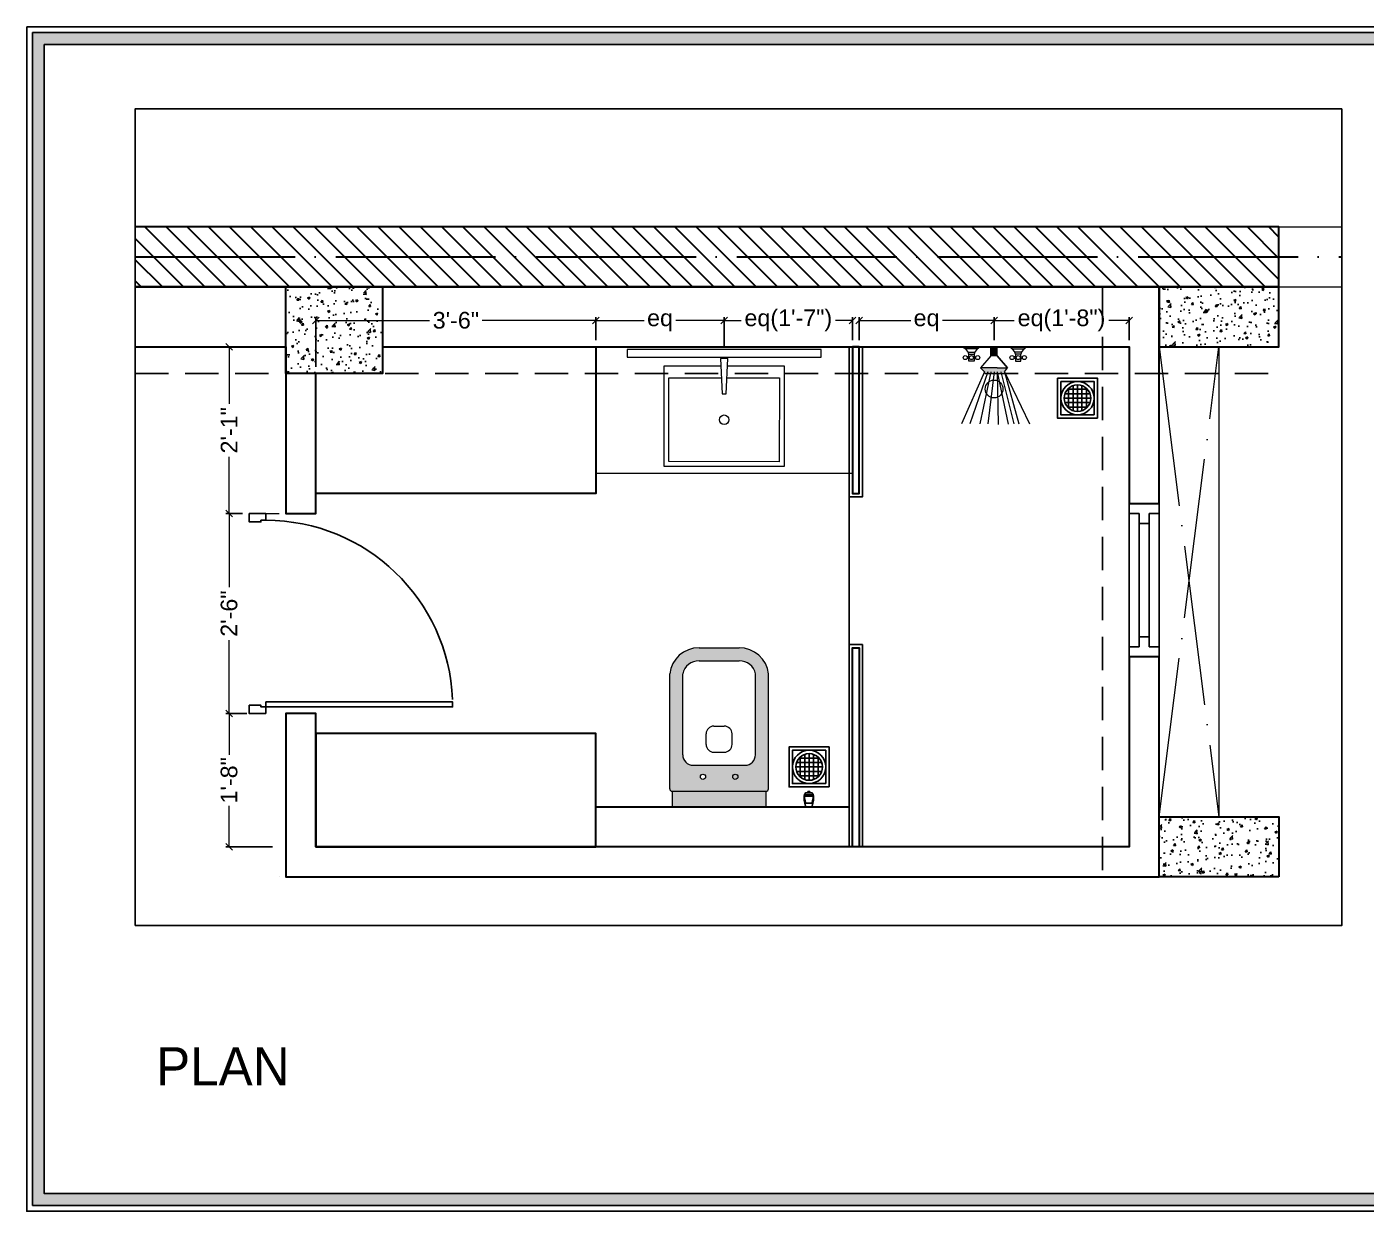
# Model space of a CAD drawing. Header units: millimetres. Extents: x 56222 to 3066687, y -650199 to -121287.
# Drawn here: x 148732 to 148933, y -185259.3 to -185081.6 of the extents above; entities that cross this region are included whole.
import ezdxf

# ---------------------------------------------------------------- set-up
doc = ezdxf.new("R2010")
doc.units = ezdxf.units.MM
doc.header["$MEASUREMENT"] = 0
doc.header["$PDMODE"] = 35
doc.linetypes.add('ACAD_ISO04W100', pattern=[30, 24, -3, 0, -3])
doc.linetypes.add('HIDDEN', pattern=[0.375, 0.25, -0.125])
doc.layers.get('Defpoints').update_dxf_attribs({"color": 220})
for name, color, linetype in [('AR DOOR', 40, 'Continuous'), ('AR ELE-5', 134, 'Continuous'), ('SANIT', 232, 'Continuous'), ('WC-DET', 8, 'Continuous')]:
    doc.layers.add(name, color=color, linetype=linetype)
for name, color, linetype, lineweight in [('BEAM', 160, 'HIDDEN', 25), ('COLUMN', 1, 'Continuous', 30), ('dim05', 1, 'Continuous', 13), ('ELEVATION', 250, 'Continuous', 9), ('ELEVATION ( SPIRAL STAIR )', 250, 'Continuous', 9), ('FURNITURE', 32, 'Continuous', 9), ('GROUND FLOOR', 7, 'Continuous', 9), ('GROUND FLOOR  ( HATCH )', 251, 'Continuous', 9), ('GROUND FLOOR  ( PLINE )', 251, 'Continuous', 30), ('NAME PLATE', 7, 'Continuous', 25), ('sec. mark', 5, 'Continuous', 25), ('SECOND FLOOR', 7, 'Continuous', 9), ('SECOND FLOOR  ( PLINE )', 251, 'Continuous', 30), ('SECOND FLOOR ( PLine )', 7, 'Continuous', 30), ('UTILITY', 48, 'Continuous', 9), ('wall', 7, 'Continuous', 30), ('X_PLOT', 1, 'Continuous', 9), ('XX~SLAB ( BEAM )~ ( DIM )', 7, 'Continuous', 9)]:
    doc.layers.add(name, color=color, linetype=linetype, lineweight=lineweight)
doc.layers.add('hatch', color=253, linetype='Continuous', lineweight=0, transparency=0.4)
doc.layers.add('XX~SLAB ( PLINE )', color=251, linetype='Continuous', plot=False)
doc.styles.add('Arial', font='arial.ttf')
doc.styles.add('DATE', font='swissc.ttf', dxfattribs={"height": 6.75})
doc.styles.get("Standard").update_dxf_attribs({"font": 'arial.ttf', "height": 6})
doc.dimstyles.new('ISO-25', dxfattribs={"dimtxt": 2.5, "dimasz": 1, "dimexe": 0.5, "dimexo": 1, "dimtad": 0, "dimdec": 1, "dimlunit": 4, "dimtxsty": 'Standard', "dimblk": 'OBLIQUE', "dimcen": 2.5, "dimclrd": 1, "dimclre": 1, "dimclrt": 5, "dimadec": 0, "dimazin": 0, "dimtfac": 1, "dimtdec": 1, "dimtmove": 0, "dimatfit": 3, "dimfxl": 1, "dimlwd": -1, "dimarcsym": 0})
pattern_1 = [(50, (0, 0), (3.586300913, -0.313760675), [0.375, -4.125]), (355, (0, 0), (-0.69375667, 3.76096067), [0.3, -3.3]), (100.4514445, (0.299, -0.026), (2.892544234, 3.447199955), [0.31870096, -3.50571056]), (46.1842, (0, 1), (5.33620665, -0.8275964), [0.5625, -6.1875]), (96.6356355, (0.4447, 0.931), (4.67330973, 4.870593), [0.47805171, -5.2585688]), (351.184164, (0, 1), (4.67330973, 4.870593), [0.45, -4.95]), (21, (0.5, 0.75), (2.98453526, -2.013094453), [0.375, -4.125]), (326, (0.5, 0.75), (1.21657666, 3.625750225), [0.3, -3.3]), (71.4514447, (0.7487, 0.5822), (4.201111884, 1.612655764), [0.31870095, -3.50571056]), (37.5, (0, 0), (0.0607992766, 1.664469269), [0, -3.26, 0, -3.35, 0, -3.3125]), (7.5, (0, 0), (1.315347687, 1.97205856), [0, -1.91, 0, -3.185, 0, -1.2625]), (327.5, (-1.115, 0), (2.669112181, -0.112774359), [0, -1.25, 0, -3.9, 0, -5.175]), (317.5, (-1.615, 0), (2.915930847, 0.500524912), [0, -1.625, 0, -2.59, 0, -3.675])]

# ---------------------------------------------------------------- blocks, each defined once
blk = doc.blocks.new('*U117')
for points in [[(-1160, 0), (-1120, 0), (-1120, 30), (-1110, 30), (-1110, 100), (-1160, 100)], [(40, 0), (0, 0), (0, 30), (-10, 30), (-10, 100), (40, 100)], [(0, 0), (0, -1120), (-30, -1120), (-30, 0)]]:
    blk.add_lwpolyline(points, close=True)
at = {"layer": 'AR ELE-5', "linetype": 'ByBlock', "ltscale": 15}
blk.add_arc((1.6, 0.7), 1121.6, 180.03474, 267.62699, dxfattribs=at)
blk = doc.blocks.new('A$C3EC62B37')
at = {"layer": 'FURNITURE', "lineweight": 30, "ltscale": 0.25, "true_color": 0xffffff}
h = blk.add_hatch(color=7, dxfattribs=at)
h.dxf.hatch_style = 1
h.paths.add_polyline_path([(-12.22, 0), (-12.22, 2.35), (-26.26, 2.35), (-26.26, 0)])
h.paths.add_polyline_path([(-26.26, 2.35), (-12.22, 2.35, 0.414214), (-11.83, 2.74), (-11.83, 19.96, 0.388639), (-16.24, 23.87), (-22.38, 23.87, 0.379499), (-26.65, 19.96), (-26.65, 2.74, 0.414214)])
h.paths.add_polyline_path([(-15.35, 6.26), (-23.13, 6.26, -0.414214), (-24.7, 7.83), (-24.7, 19.96, -0.349567), (-22.37, 21.91), (-16.24, 21.91, -0.364948), (-13.78, 19.96), (-13.78, 7.83, -0.414214)], flags=16)
h.paths.add_polyline_path([(-18.46, 8.22), (-20.02, 8.22, -0.414214), (-21.2, 9.39), (-21.2, 10.96, -0.414214), (-20.02, 12.13), (-18.46, 12.13, -0.414214), (-17.28, 10.96), (-17.28, 9.39, -0.414214)], flags=0)
h.paths.add_polyline_path([(-22.06, 4.53, -1), (-21.27, 4.53, -1)], flags=16)
at = {"layer": 'FURNITURE', "color": 0, "linetype": 'ByBlock', "lineweight": -2}
for p, q in [((-22.24, 23.87), (-16.24, 23.87)), ((-22.24, 21.91), (-16.24, 21.91)), ((-26.65, 2.74), (-26.65, 19.96)), ((-24.7, 7.83), (-24.7, 19.96)), ((-13.78, 7.83), (-13.78, 19.96)), ((-11.83, 2.74), (-11.83, 19.96)), ((-20.02, 12.13), (-18.46, 12.13)), ((-21.2, 9.39), (-21.2, 10.96)), ((-17.28, 9.39), (-17.28, 10.96)), ((-20.02, 8.22), (-18.46, 8.22)), ((-23.13, 6.26), (-15.35, 6.26)), ((-26.26, 2.35), (-12.22, 2.35)), ((-26.26, 2.35), (-26.26, 0)), ((-12.22, 2.35), (-12.22, 0)), ((-26.26, 0), (-12.22, 0)), ((-26.26, 0), (-12.22, 0))]:
    blk.add_line(p, q, dxfattribs=at)
for centre in [(-21.66, 4.53), (-16.81, 4.53)]:
    blk.add_circle(centre, 0.391, dxfattribs=at)
for centre, radius, start, end in [((-22.31, 19.5), 4.37, 89.0873, 174.0395), ((-16.17, 19.5), 4.37, 5.9605, 90.9127), ((-22.31, 19.48), 2.44, 88.437, 168.6348), ((-16.17, 19.48), 2.44, 11.3652, 91.563), ((-20.02, 10.96), 1.17, 90, 180), ((-18.46, 10.96), 1.17, 0, 90), ((-20.02, 9.39), 1.17, 180, 270), ((-18.46, 9.39), 1.17, 270, 0), ((-23.13, 7.83), 1.57, 180, 270), ((-15.35, 7.83), 1.57, 270, 0), ((-26.26, 2.74), 0.391, 180, 270), ((-12.22, 2.74), 0.391, 270, 0)]:
    blk.add_arc(centre, radius, start, end, dxfattribs=at)
blk = doc.blocks.new('A$C07311617')
at = {"layer": 'UTILITY'}
h = blk.add_hatch(color=7, dxfattribs=at)
h.paths.add_polyline_path([(-3.13, 2.02), (-3.13, 0), (-3.74, 0), (-3.74, 0.46), (-3.74, 1.42)])
h.paths.add_polyline_path([(-3.13, 0), (-3.13, -0.46), (-3.13, -2.02), (-3.74, -1.59), (-3.74, -0.46), (-3.74, 0)])
h = blk.add_hatch(color=7, dxfattribs=at)
h.paths.add_polyline_path([(0, 0.46), (0, 0), (-1.35, 0), (-1.35, 0.46)])
h.paths.add_polyline_path([(0, 0), (0, -0.46), (-1.35, -0.46), (-1.35, 0)])
at = {"layer": 'UTILITY', "color": 7}
for p, q in [((-3.74, 1.42), (-11.52, 4.9)), ((-1.74, 3.79), (-1.74, 4.05)), ((-1.47, 3.79), (-1.47, 4.05)), ((-0.27, 2.44), (-0.27, 4.33)), ((-3.74, 0.94), (-11.52, 3.66)), ((-3.74, 0.46), (-11.52, 2.15)), ((-3.13, 2.02), (-3.74, 1.42)), ((-3.13, -0.46), (-3.13, 2.02)), ((-1.35, 0.46), (-3.13, 2.02)), ((-1.74, 2.99), (-1.74, 2.72)), ((-1.47, 2.99), (-1.47, 2.72)), ((-0.8, 3.9), (-0.8, 2.88)), ((-3.74, 0), (-11.52, 0.93)), ((-3.13, 0.46), (-3.13, 1.42)), ((-1.35, -0.46), (-1.35, 0.46)), ((-1.35, 0.46), (0, 0.46)), ((0, -0.46), (0, 0.46)), ((-3.74, -0.46), (-11.62, -0.61)), ((-3.74, -0.46), (-11.57, -2.09)), ((-3.74, -1.03), (-11.52, -2.96)), ((-3.74, -1.59), (-11.52, -5.3)), ((-3.74, -1.59), (-11.52, -3.73)), ((-3.74, -1.59), (-3.13, -2.02)), ((-3.13, -0.46), (-3.13, -2.02)), ((-1.35, -0.46), (-3.13, -2.02)), ((-1.35, -0.46), (0, -0.46)), ((-1.74, -3.22), (-1.74, -2.95)), ((-1.47, -3.22), (-1.47, -2.95)), ((-0.8, -4.13), (-0.8, -3.11)), ((-0.27, -2.68), (-0.27, -4.56)), ((-1.74, -4.02), (-1.74, -4.29)), ((-1.47, -4.02), (-1.47, -4.29))]:
    blk.add_line(p, q, dxfattribs=at)
for points in [[(-1.35, 0.46), (-3.13, 2.02)], [(-3.13, -2.02), (-1.35, -0.46)]]:
    blk.add_lwpolyline(points, dxfattribs=at)
for points in [[(-1.07, 2.99), (-2.14, 2.99), (-2.14, 3.79), (-1.07, 3.79)], [(-1.07, -3.22), (-2.14, -3.22), (-2.14, -4.02), (-1.07, -4.02)]]:
    blk.add_lwpolyline(points, close=True, dxfattribs=at)
for centre, radius in [((-1.6, 4.32), 0.298), ((-1.6, 3.39), 0.298), ((-1.6, 2.45), 0.298), ((-6.31, 0), 1.33), ((-1.6, -2.69), 0.298), ((-1.6, -3.62), 0.298), ((-1.6, -4.55), 0.298)]:
    blk.add_circle(centre, radius, dxfattribs=at)
for centre, start, end in [((-1.47, 5.26), 285.2551, 344.7449), ((-1.47, 1.52), 15.2551, 74.7449), ((-1.47, -1.75), 285.2551, 344.7449), ((-1.47, -5.49), 15.2551, 74.7449)]:
    blk.add_arc(centre, 1.52, start, end, dxfattribs=at)
blk = doc.blocks.new('A$C775F2B7C')
at = {"layer": 'WC-DET', "color": 7}
for points in [[(0.0199, 0.0758), (0.0069, 0.0758, 0.150223), (0, 0.0598), (0, 0.0369), (0.0069, 0.004, 0.333354), (0.0114, 0), (0.0248, 0), (0.0382, 0, 0.333354), (0.0427, 0.004), (0.0496, 0.0369), (0.0496, 0.0598, 0.150223), (0.0427, 0.0758), (0.0297, 0.0758)], [(0.0199, 0.0758), (0.0199, 0.0819, -0.414214), (0.0206, 0.0826), (0.0248, 0.0826)], [(0.0248, 0.0758), (0.0199, 0.0758, 0.150223)], [(0.0297, 0.0758), (0.0297, 0.0819, 0.414214), (0.0289, 0.0826), (0.0248, 0.0826)], [(0.025, 0.0202), (0.0118, 0.0202, -0.354974), (0.0072, 0.0233), (0, 0.0572)], [(0.0246, 0.0202), (0.0378, 0.0202, 0.354974), (0.0423, 0.0233), (0.0496, 0.0572)]]:
    blk.add_lwpolyline(points, format="xyb", dxfattribs=at)
blk.add_lwpolyline([(0.0297, 0.0758), (0.0248, 0.0758)], dxfattribs=at)
at = {"layer": 'WC-DET'}
for points in [[(0, 0.0575), (0.0248, 0.0575)], [(0.0005, 0.0627), (0.0248, 0.0627)], [(0.0011, 0.0651), (0.0248, 0.0651)], [(0.0485, 0.0651), (0.0248, 0.0651)], [(0.0491, 0.0627), (0.0248, 0.0627)], [(0.0496, 0.0575), (0.0248, 0.0575)]]:
    blk.add_lwpolyline(points, dxfattribs=at)
blk = doc.blocks.new('NAHNYsquare')
at = {"color": 253}
for p, q in [((4.49, -1.65), (1.51, -1.65)), ((1.67, -4.48), (1.67, -1.49)), ((2.33, -4.87), (2.33, -1.1)), ((3, -0.99), (3, -4.99)), ((3.67, -4.87), (3.67, -1.1)), ((4.33, -4.48), (4.33, -1.49)), ((5, -2.99), (1, -2.99)), ((4.89, -2.32), (1.11, -2.32)), ((4.89, -3.65), (1.11, -3.65)), ((4.49, -4.32), (1.51, -4.32))]:
    blk.add_line(p, q, dxfattribs=at)
for points in [[(0, -5.99), (6, -5.99), (6, 0.01), (0, 0.01)], [(0.5, -5.49), (5.5, -5.49), (5.5, -0.49), (0.5, -0.49)]]:
    blk.add_lwpolyline(points, close=True)
for radius in [2.5, 2]:
    blk.add_circle((3, -2.99), radius)
blk = doc.blocks.new('_Oblique')
at = {"layer": 'wall', "color": 0, "lineweight": -2}
blk.add_line((-0.5, -0.5), (0.5, 0.5), dxfattribs=at)
blk = doc.blocks.new('*D1051')
at = {"layer": 'Defpoints', "color": 0, "lineweight": 25, "transparency": 16777216}
for p in [(148762.4, -185184.66), (148766.08, -185184.66, -0.13), (148769.93, -185204.66, -0.13)]:
    blk.add_point(p, dxfattribs=at)
at = {"layer": 'dim05', "color": 1, "linetype": 'Continuous', "lineweight": -2, "transparency": 16777216}
for p, q in [((148765.08, -185184.66), (148761.9, -185184.66)), ((148768.93, -185204.66), (148761.9, -185204.66))]:
    blk.add_line(p, q, dxfattribs=at)
at = {"layer": 'dim05', "color": 1, "linetype": 'Continuous', "transparency": 16777216}
for p, q in [((148762.4, -185184.66), (148762.4, -185190.83)), ((148762.4, -185204.66), (148762.4, -185198.49))]:
    blk.add_line(p, q, dxfattribs=at)
at = {"layer": 'dim05', "color": 1, "transparency": 16777216}
for p, rotation in [((148762.4, -185184.66), 90), ((148762.4, -185204.66), 270)]:
    blk.add_blockref('_Oblique', p, dxfattribs=dict(at, rotation=rotation))
at = {"layer": 'dim05', "color": 5, "lineweight": 25, "transparency": 16777216, "insert": (148762.4, -185194.66), "char_height": 2.5, "attachment_point": 5, "rotation": 90, "style": 'Arial'}
blk.add_mtext('1\'-8"', dxfattribs=at)
blk = doc.blocks.new('*D1052')
at = {"layer": 'Defpoints', "color": 0, "lineweight": 25, "transparency": 16777216}
for p in [(148762.4, -185154.66), (148765.43, -185154.66), (148765.43, -185184.66)]:
    blk.add_point(p, dxfattribs=at)
at = {"layer": 'dim05', "color": 1, "linetype": 'Continuous', "lineweight": -2, "transparency": 16777216}
for p, q in [((148764.43, -185154.66), (148761.9, -185154.66)), ((148764.43, -185184.66), (148761.9, -185184.66))]:
    blk.add_line(p, q, dxfattribs=at)
at = {"layer": 'dim05', "color": 1, "linetype": 'Continuous', "transparency": 16777216}
for p, q in [((148762.4, -185154.66), (148762.4, -185165.69)), ((148762.4, -185184.66), (148762.4, -185173.63))]:
    blk.add_line(p, q, dxfattribs=at)
at = {"layer": 'dim05', "color": 1, "transparency": 16777216}
for p, rotation in [((148762.4, -185154.66), 90), ((148762.4, -185184.66), 270)]:
    blk.add_blockref('_Oblique', p, dxfattribs=dict(at, rotation=rotation))
at = {"layer": 'dim05', "color": 5, "lineweight": 25, "transparency": 16777216, "insert": (148762.4, -185169.66), "char_height": 2.5, "attachment_point": 5, "rotation": 90, "style": 'Arial'}
blk.add_mtext('2\'-6"', dxfattribs=at)
blk = doc.blocks.new('*D1053')
at = {"layer": 'Defpoints', "color": 0, "lineweight": 25, "transparency": 16777216}
for p in [(148762.4, -185129.66), (148765.43, -185129.66), (148765.43, -185154.66)]:
    blk.add_point(p, dxfattribs=at)
at = {"layer": 'dim05', "color": 1, "linetype": 'Continuous', "lineweight": -2, "transparency": 16777216}
for p, q in [((148764.43, -185129.66), (148761.9, -185129.66)), ((148764.43, -185154.66), (148761.9, -185154.66))]:
    blk.add_line(p, q, dxfattribs=at)
at = {"layer": 'dim05', "color": 1, "linetype": 'Continuous', "transparency": 16777216}
for p, q in [((148762.4, -185129.66), (148762.4, -185138.19)), ((148762.4, -185154.66), (148762.4, -185146.13))]:
    blk.add_line(p, q, dxfattribs=at)
at = {"layer": 'dim05', "color": 1, "transparency": 16777216}
for p, rotation in [((148762.4, -185129.66), 90), ((148762.4, -185154.66), 270)]:
    blk.add_blockref('_Oblique', p, dxfattribs=dict(at, rotation=rotation))
at = {"layer": 'dim05', "color": 5, "lineweight": 25, "transparency": 16777216, "insert": (148762.4, -185142.16), "char_height": 2.5, "attachment_point": 5, "rotation": 90, "style": 'Arial'}
blk.add_mtext('2\'-1"', dxfattribs=at)
blk = doc.blocks.new('*D1058')
at = {"layer": 'Defpoints', "color": 0, "lineweight": 25, "transparency": 16777216}
for p in [(148817.43, -185125.67), (148817.43, -185129.66), (148775.43, -185133.66)]:
    blk.add_point(p, dxfattribs=at)
at = {"layer": 'dim05', "color": 1, "linetype": 'Continuous', "lineweight": -2, "transparency": 16777216}
for p, q in [((148775.43, -185132.66), (148775.43, -185125.17)), ((148817.43, -185128.66), (148817.43, -185125.17))]:
    blk.add_line(p, q, dxfattribs=at)
at = {"layer": 'dim05', "color": 1, "linetype": 'Continuous', "transparency": 16777216}
for p, q in [((148775.43, -185125.67), (148792.48, -185125.67)), ((148817.43, -185125.67), (148800.38, -185125.67))]:
    blk.add_line(p, q, dxfattribs=at)
at = {"layer": 'dim05', "color": 1, "transparency": 16777216, "rotation": 180}
blk.add_blockref('_Oblique', (148775.43, -185125.67), dxfattribs=at)
at = {"layer": 'dim05', "color": 1, "transparency": 16777216}
blk.add_blockref('_Oblique', (148817.43, -185125.67), dxfattribs=at)
at = {"layer": 'dim05', "color": 5, "lineweight": 25, "transparency": 16777216, "insert": (148796.43, -185125.67), "char_height": 2.5, "attachment_point": 5, "style": 'Arial'}
blk.add_mtext('3\'-6"', dxfattribs=at)
blk = doc.blocks.new('*D1059')
at = {"layer": 'Defpoints', "color": 0, "lineweight": 25, "transparency": 16777216}
for p in [(148836.69, -185125.67), (148817.43, -185129.66), (148836.69, -185130.63, 0.13)]:
    blk.add_point(p, dxfattribs=at)
at = {"layer": 'dim05', "color": 1, "linetype": 'Continuous', "lineweight": -2, "transparency": 16777216}
for p, q in [((148817.43, -185128.66), (148817.43, -185125.17)), ((148836.69, -185129.63), (148836.69, -185125.17))]:
    blk.add_line(p, q, dxfattribs=at)
at = {"layer": 'dim05', "color": 1, "linetype": 'Continuous', "transparency": 16777216}
for p, q in [((148817.43, -185125.67), (148824.68, -185125.67)), ((148836.69, -185125.67), (148829.44, -185125.67))]:
    blk.add_line(p, q, dxfattribs=at)
at = {"layer": 'dim05', "color": 1, "transparency": 16777216, "rotation": 180}
blk.add_blockref('_Oblique', (148817.43, -185125.67), dxfattribs=at)
at = {"layer": 'dim05', "color": 1, "transparency": 16777216}
blk.add_blockref('_Oblique', (148836.69, -185125.67), dxfattribs=at)
at = {"layer": 'dim05', "color": 5, "lineweight": 25, "transparency": 16777216, "insert": (148827.06, -185125.67), "char_height": 2.5, "attachment_point": 5, "style": 'Arial'}
blk.add_mtext('eq', dxfattribs=at)
blk = doc.blocks.new('*D1060')
at = {"layer": 'Defpoints', "color": 0, "lineweight": 25, "transparency": 16777216}
for p in [(148855.93, -185125.67), (148836.69, -185130.63, 0.13), (148855.93, -185129.66)]:
    blk.add_point(p, dxfattribs=at)
at = {"layer": 'dim05', "color": 1, "linetype": 'Continuous', "lineweight": -2, "transparency": 16777216}
for p, q in [((148836.69, -185129.63), (148836.69, -185125.17)), ((148855.93, -185128.66), (148855.93, -185125.17))]:
    blk.add_line(p, q, dxfattribs=at)
at = {"layer": 'dim05', "color": 1, "linetype": 'Continuous', "transparency": 16777216}
for p, q in [((148836.69, -185125.67), (148839.23, -185125.67)), ((148855.93, -185125.67), (148853.39, -185125.67))]:
    blk.add_line(p, q, dxfattribs=at)
at = {"layer": 'dim05', "color": 1, "transparency": 16777216, "rotation": 180}
blk.add_blockref('_Oblique', (148836.69, -185125.67), dxfattribs=at)
at = {"layer": 'dim05', "color": 1, "transparency": 16777216}
blk.add_blockref('_Oblique', (148855.93, -185125.67), dxfattribs=at)
at = {"layer": 'dim05', "color": 5, "lineweight": 25, "transparency": 16777216, "insert": (148846.31, -185125.67), "char_height": 2.5, "attachment_point": 5, "style": 'Arial'}
blk.add_mtext('eq(1\'-7")', dxfattribs=at)
blk = doc.blocks.new('*D1061')
at = {"layer": 'Defpoints', "color": 0, "lineweight": 25, "transparency": 16777216}
for p in [(148877.18, -185125.67), (148856.93, -185129.66), (148877.18, -185129.66)]:
    blk.add_point(p, dxfattribs=at)
at = {"layer": 'dim05', "color": 1, "linetype": 'Continuous', "lineweight": -2, "transparency": 16777216}
for p, q in [((148856.93, -185128.66), (148856.93, -185125.17)), ((148877.18, -185128.66), (148877.18, -185125.17))]:
    blk.add_line(p, q, dxfattribs=at)
at = {"layer": 'dim05', "color": 1, "linetype": 'Continuous', "transparency": 16777216}
for p, q in [((148856.93, -185125.67), (148864.67, -185125.67)), ((148877.18, -185125.67), (148869.43, -185125.67))]:
    blk.add_line(p, q, dxfattribs=at)
at = {"layer": 'dim05', "color": 1, "transparency": 16777216, "rotation": 180}
blk.add_blockref('_Oblique', (148856.93, -185125.67), dxfattribs=at)
at = {"layer": 'dim05', "color": 1, "transparency": 16777216}
blk.add_blockref('_Oblique', (148877.18, -185125.67), dxfattribs=at)
at = {"layer": 'dim05', "color": 5, "lineweight": 25, "transparency": 16777216, "insert": (148867.05, -185125.67), "char_height": 2.5, "attachment_point": 5, "style": 'Arial'}
blk.add_mtext('eq', dxfattribs=at)
blk = doc.blocks.new('*D1062')
at = {"layer": 'Defpoints', "color": 0, "lineweight": 25, "transparency": 16777216}
for p in [(148897.43, -185125.67), (148877.18, -185129.66), (148897.43, -185129.66)]:
    blk.add_point(p, dxfattribs=at)
at = {"layer": 'dim05', "color": 1, "linetype": 'Continuous', "lineweight": -2, "transparency": 16777216}
for p, q in [((148877.18, -185128.66), (148877.18, -185125.17)), ((148897.43, -185128.66), (148897.43, -185125.17))]:
    blk.add_line(p, q, dxfattribs=at)
at = {"layer": 'dim05', "color": 1, "linetype": 'Continuous', "transparency": 16777216}
for p, q in [((148877.18, -185125.67), (148880.22, -185125.67)), ((148897.43, -185125.67), (148894.38, -185125.67))]:
    blk.add_line(p, q, dxfattribs=at)
at = {"layer": 'dim05', "color": 1, "transparency": 16777216, "rotation": 180}
blk.add_blockref('_Oblique', (148877.18, -185125.67), dxfattribs=at)
at = {"layer": 'dim05', "color": 1, "transparency": 16777216}
blk.add_blockref('_Oblique', (148897.43, -185125.67), dxfattribs=at)
at = {"layer": 'dim05', "color": 5, "lineweight": 25, "transparency": 16777216, "insert": (148887.3, -185125.67), "char_height": 2.5, "attachment_point": 5, "style": 'Arial'}
blk.add_mtext('eq(1\'-8")', dxfattribs=at)

msp = doc.modelspace()

# ---------------------------------------------------------------- hatches: boundary and pattern name
at = {"layer": 'GROUND FLOOR  ( HATCH )', "lineweight": 30}
h = msp.add_hatch(dxfattribs=at)
h.set_pattern_fill('ANSI31', color=6, scale=18, angle=90, style=0)
h.set_pattern_definition([(135, (-30890.1063, -333884.0146), (-1.590990258, -1.590990258), [])])
h.paths.add_polyline_path([(148748.298, -185116.16), (148748.298, -185120.66), (148919.93, -185120.66), (148919.93, -185116.16)])
h.paths.add_polyline_path([(148748.298, -185111.66), (148748.298, -185116.16), (148919.93, -185116.16), (148919.93, -185111.66)])
at = {"layer": 'hatch', "linetype": 'Continuous', "lineweight": 25}
h = msp.add_hatch(dxfattribs=at)
h.set_pattern_fill('AR-CONC', color=256, scale=0.5)
h.set_pattern_definition(pattern_1)
h.paths.add_polyline_path([(148785.43, -185120.66), (148770.93, -185120.66), (148770.93, -185133.66), (148785.43, -185133.66)])
h = msp.add_hatch(dxfattribs=at)
h.set_pattern_fill('AR-CONC', color=256, scale=0.5)
h.set_pattern_definition(pattern_1)
h.paths.add_polyline_path([(148919.93, -185120.66), (148901.93, -185120.66), (148901.93, -185129.66), (148919.93, -185129.66)])
h = msp.add_hatch(dxfattribs=at)
h.set_pattern_fill('AR-CONC', color=256, scale=0.5)
h.set_pattern_definition(pattern_1)
h.paths.add_polyline_path([(148919.93, -185200.16), (148901.93, -185200.16), (148901.93, -185209.16), (148919.93, -185209.16)])
at = {"layer": 'NAME PLATE', "true_color": 0xd39e00}
h = msp.add_hatch(color=42, dxfattribs=at)
h.paths.add_polyline_path([(148732.922, -185082.518), (148732.922, -185258.413), (148982.816, -185258.413), (148982.816, -185082.518)])
h.paths.add_polyline_path([(148734.675, -185084.272), (148981.062, -185084.272), (148981.062, -185256.659), (148734.675, -185256.659)], flags=16)

# ---------------------------------------------------------------- linework, layer by layer
at = {"layer": 'BEAM', "ltscale": 20}
for p, q in [((148893.43, -185120.66), (148893.43, -185209.16, -0.126)), ((148748.298, -185133.66), (148919.415, -185133.66))]:
    msp.add_line(p, q, dxfattribs=at)
at = {"layer": 'COLUMN'}
for points in [[(148770.93, -185120.66), (148785.43, -185120.66), (148785.43, -185133.66), (148770.93, -185133.66)], [(148901.93, -185129.66), (148901.93, -185120.66), (148901.93, -185120.66), (148901.93, -185129.66)]]:
    msp.add_lwpolyline(points, close=True, dxfattribs=at)
at = {"layer": 'COLUMN', "elevation": -0.126}
msp.add_lwpolyline([(148919.93, -185209.16), (148901.93, -185209.16), (148901.93, -185200.16), (148919.93, -185200.16), (148919.93, -185209.16)], dxfattribs=at)
at = {"layer": 'ELEVATION', "lineweight": 25, "transparency": 33554600}
msp.add_lwpolyline([(148748.298, -185216.461), (148748.298, -185093.95), (148929.344, -185093.95), (148929.344, -185216.461)], close=True, dxfattribs=at)
at = {"layer": 'ELEVATION ( SPIRAL STAIR )', "color": 5, "elevation": 0.126}
msp.add_lwpolyline([(148851.235, -185131.207), (148851.235, -185130.051), (148822.136, -185130.051), (148822.136, -185131.207)], close=True, dxfattribs=at)
at = {"layer": 'FURNITURE'}
msp.add_line((148855.93, -185148.66), (148817.43, -185148.66), dxfattribs=at)
at = {"layer": 'FURNITURE', "lineweight": 30}
msp.add_lwpolyline([(148785.43, -185129.66), (148817.43, -185129.66), (148817.43, -185151.66), (148775.43, -185151.66), (148775.43, -185133.66)], dxfattribs=at)
at = {"layer": 'FURNITURE', "elevation": 0.126}
for points in [[(148837.173, -185132.485), (148845.684, -185132.499), (148845.675, -185147.593), (148827.675, -185147.573), (148827.684, -185132.479), (148836.197, -185132.484)], [(148837.085, -185134.285), (148844.963, -185134.299), (148844.956, -185146.873), (148828.396, -185146.853), (148828.403, -185134.28), (148836.282, -185134.285)]]:
    msp.add_lwpolyline(points, dxfattribs=at)
msp.add_lwpolyline([(148836.396, -185136.701), (148836.968, -185136.702), (148837.226, -185131.405), (148836.145, -185131.404)], close=True, dxfattribs=at)
at = {"layer": 'FURNITURE', "lineweight": 30, "elevation": -0.126}
msp.add_lwpolyline([(148775.43, -185204.66), (148817.43, -185204.66), (148817.43, -185187.66), (148775.43, -185187.66), (148775.43, -185204.66)], dxfattribs=at)
at = {"layer": 'FURNITURE'}
msp.add_circle((148836.68, -185140.586), 0.72, dxfattribs=at)
at = {"layer": 'GROUND FLOOR'}
for p, q in [((148748.298, -185111.66), (148929.344, -185111.66)), ((148748.298, -185120.66), (148929.344, -185120.66))]:
    msp.add_line(p, q, dxfattribs=at)
at = {"layer": 'GROUND FLOOR', "color": 1, "linetype": 'ACAD_ISO04W100'}
msp.add_line((148748.298, -185116.16), (148919.93, -185116.16), dxfattribs=at)
at = {"layer": 'GROUND FLOOR', "color": 6, "lineweight": 30}
msp.add_lwpolyline([(148748.298, -185120.66), (148919.93, -185120.66), (148919.93, -185111.66), (148748.298, -185111.66)], dxfattribs=at)
at = {"layer": 'GROUND FLOOR  ( PLINE )', "elevation": -0.126}
msp.add_lwpolyline([(148817.43, -185198.66), (148855.43, -185198.66)], dxfattribs=at)
at = {"layer": 'NAME PLATE', "color": 42, "true_color": 0xd39e00}
for points in [[(148732.045, -185081.641), (148983.693, -185081.641), (148983.693, -185259.29), (148732.045, -185259.29)], [(148732.922, -185082.518), (148982.816, -185082.518), (148982.816, -185258.413), (148732.922, -185258.413)], [(148734.675, -185084.272), (148981.062, -185084.272), (148981.062, -185256.659), (148734.675, -185256.659)]]:
    msp.add_lwpolyline(points, close=True, dxfattribs=at)
at = {"layer": 'SECOND FLOOR'}
for p, q in [((148901.93, -185204.66, -0.126), (148901.93, -185120.66)), ((148748.298, -185129.66), (148765.43, -185129.66)), ((148769.93, -185129.66), (148770.93, -185129.66)), ((148785.43, -185129.66), (148897.43, -185129.66)), ((148910.93, -185129.66), (148910.93, -185200.16, -0.126)), ((148765.43, -185154.66), (148769.93, -185154.66)), ((148769.93, -185209.16, -0.126), (148769.93, -185209.16, -0.126))]:
    msp.add_line(p, q, dxfattribs=at)
at = {"layer": 'SECOND FLOOR', "color": 1, "linetype": 'ACAD_ISO04W100'}
for p, q in [((148901.93, -185200.16, -0.126), (148910.93, -185129.66, -0.013)), ((148901.93, -185129.66), (148910.93, -185200.16, -0.126))]:
    msp.add_line(p, q, dxfattribs=at)
at = {"layer": 'SECOND FLOOR  ( PLINE )'}
for points in [[(148785.43, -185129.66), (148897.43, -185129.66), (148897.43, -185153.165), (148901.93, -185153.165), (148901.93, -185129.66), (148919.93, -185129.66), (148919.93, -185120.66), (148748.298, -185120.66)], [(148748.298, -185129.66), (148770.93, -185129.66), (148770.93, -185154.66), (148775.43, -185154.66), (148775.43, -185133.66)]]:
    msp.add_lwpolyline(points, dxfattribs=at)
at = {"layer": 'SECOND FLOOR ( PLine )', "elevation": -0.126}
msp.add_lwpolyline([(148901.93, -185209.16), (148901.93, -185176.165), (148897.43, -185176.165), (148897.43, -185204.66), (148775.43, -185204.66), (148775.43, -185184.66), (148770.93, -185184.66), (148770.93, -185209.16), (148770.93, -185209.16), (148770.93, -185209.16), (148901.93, -185209.16)], dxfattribs=at)
at = {"layer": 'X_PLOT', "linetype": 'ACAD_ISO04W100', "lineweight": 30}
msp.add_line((148748.298, -185116.16), (148929.344, -185116.16), dxfattribs=at)
at = {"layer": 'XX~SLAB ( BEAM )~ ( DIM )', "color": 27, "lineweight": 25, "true_color": 0x7d5120}
msp.add_line((148855.435, -185152.16), (148855.435, -185174.291, -0.126), dxfattribs=at)
msp.add_lwpolyline([(148855.435, -185152.16), (148857.422, -185152.16), (148857.417, -185129.66), (148855.43, -185129.66)], close=True, dxfattribs=at)
at = {"layer": 'XX~SLAB ( BEAM )~ ( DIM )', "color": 5, "linetype": 'Continuous', "lineweight": 30}
msp.add_lwpolyline([(148856.927, -185129.66), (148855.93, -185129.66), (148855.93, -185151.66), (148856.927, -185151.66)], close=True, dxfattribs=at)
at = {"layer": 'XX~SLAB ( BEAM )~ ( DIM )', "color": 27, "lineweight": 25, "true_color": 0x7d5120, "elevation": -0.126}
msp.add_lwpolyline([(148855.435, -185174.291), (148857.422, -185174.291), (148857.417, -185204.66), (148855.43, -185204.66)], close=True, dxfattribs=at)
at = {"layer": 'XX~SLAB ( BEAM )~ ( DIM )', "color": 5, "linetype": 'Continuous', "lineweight": 30, "elevation": -0.126}
msp.add_lwpolyline([(148856.927, -185204.66), (148855.93, -185204.66), (148855.93, -185174.791), (148856.927, -185174.791)], close=True, dxfattribs=at)
at = {"layer": 'XX~SLAB ( PLINE )'}
for p, q in [((148897.43, -185152.165, -0.126), (148897.43, -185153.665, -0.126)), ((148897.43, -185152.165, -0.126), (148897.43, -185176.165, -0.126)), ((148901.93, -185153.665, -0.126), (148901.93, -185152.165, -0.126)), ((148901.93, -185176.165, -0.126), (148901.93, -185152.165, -0.126)), ((148901.93, -185153.165, -0.126), (148897.43, -185153.165, -0.126)), ((148897.43, -185154.665, -0.126), (148898.93, -185154.665, -0.126)), ((148898.93, -185154.665, -0.126), (148898.93, -185156.165, -0.126)), ((148900.43, -185156.165, -0.126), (148900.43, -185154.665, -0.126)), ((148900.43, -185154.665, -0.126), (148901.93, -185154.665, -0.126)), ((148898.93, -185173.165, -0.126), (148898.93, -185155.165, -0.126)), ((148898.93, -185156.165, -0.126), (148900.43, -185156.165, -0.126)), ((148900.43, -185155.165, -0.126), (148900.43, -185173.165, -0.126)), ((148898.93, -185174.665, -0.126), (148897.43, -185174.665, -0.126)), ((148897.43, -185174.665, -0.126), (148897.43, -185176.165, -0.126)), ((148900.43, -185173.165, -0.126), (148898.93, -185173.165, -0.126)), ((148898.93, -185173.165, -0.126), (148898.93, -185174.665, -0.126)), ((148900.43, -185173.165, -0.126), (148898.93, -185173.165, -0.126)), ((148900.43, -185174.665, -0.126), (148900.43, -185173.165, -0.126)), ((148901.93, -185174.665, -0.126), (148900.43, -185174.665, -0.126)), ((148901.93, -185176.165, -0.126), (148901.93, -185174.665, -0.126)), ((148897.43, -185176.165, -0.126), (148901.93, -185176.165, -0.126)), ((148897.43, -185176.165, -0.126), (148901.93, -185176.165, -0.126))]:
    msp.add_line(p, q, dxfattribs=at)

# ---------------------------------------------------------------- block references
at = {"layer": 'AR DOOR', "linetype": 'ByBlock', "lineweight": -2, "extrusion": (0, 0, -1), "xscale": 0.02500000000004618, "yscale": 0.02500000000004618, "zscale": -0.02500000000004618, "rotation": 270}
msp.add_blockref('*U117', (-148767.93, -185183.66), dxfattribs=at)
at = {"layer": 'FURNITURE', "lineweight": 18, "rotation": 90.03312803684905}
msp.add_blockref('A$C07311617', (148877.178, -185129.66), dxfattribs=at)
at = {"layer": 'FURNITURE'}
msp.add_blockref('A$C3EC62B37', (148855.163, -185198.66, -0.126), dxfattribs=at)
at = {"layer": 'SANIT', "linetype": 'ByBlock', "rotation": 89.99999999999999}
for p in [(148886.713, -185140.344), (148846.444, -185195.66, -0.126)]:
    msp.add_blockref('NAHNYsquare', p, dxfattribs=at)
at = {"layer": 'WC-DET', "xscale": -27.91359444021024, "yscale": 27.91359444021024, "zscale": 27.91359444021024}
msp.add_blockref('A$C775F2B7C', (148850.078, -185198.66, -0.126), dxfattribs=at)

# ---------------------------------------------------------------- texts
at = {"layer": 'sec. mark', "lineweight": 20, "insert": (148731.356, -185234.691), "char_height": 5.74001, "attachment_point": 1, "style": 'DATE'}
msp.add_mtext_dynamic_manual_height_columns('\\pxqc;{\\fCentury Gothic|b0|i0|c0|p34;\\C5;PLAN}', width=60.21435, gutter_width=1, heights=[0], dxfattribs=at)

# ---------------------------------------------------------------- dimensions: what is measured, and where the dimension line sits
at = {"layer": 'dim05', "color": 27, "lineweight": 25, "true_color": 0x7d5120}
dim = msp.add_linear_dim(base=(148817.43, -185125.668), p1=(148775.43, -185133.66), p2=(148817.43, -185129.66), dimstyle='ISO-25', override={"dimtxsty": 'Arial'}, dxfattribs=at)
dim.commit()
dim.dimension.update_dxf_attribs({"geometry": '*D1058', "text_midpoint": (148796.43, -185125.668)})
for base, p1, p2, text, picture, middle in [((148836.686, -185125.668), (148817.43, -185129.66), (148836.686, -185130.629, 0.126), 'eq', '*D1059', (148827.058, -185125.668)), ((148855.93, -185125.668), (148836.686, -185130.629, 0.126), (148855.93, -185129.66), 'eq(<>)', '*D1060', (148846.308, -185125.668)), ((148877.178, -185125.668), (148856.927, -185129.66), (148877.178, -185129.66), 'eq', '*D1061', (148867.053, -185125.668)), ((148897.43, -185125.668), (148877.178, -185129.66), (148897.43, -185129.66), 'eq(<>)', '*D1062', (148887.304, -185125.668))]:
    dim = msp.add_linear_dim(base=base, p1=p1, p2=p2, text=text, dimstyle='ISO-25', override={"dimdec": 0, "dimtxsty": 'Arial'}, dxfattribs=at)
    dim.commit()
    dim.dimension.update_dxf_attribs({"geometry": picture, "text_midpoint": middle})
for base, p1, p2, picture, middle in [((148762.396, -185129.66), (148765.43, -185154.66), (148765.43, -185129.66), '*D1053', (148762.396, -185142.16)), ((148762.396, -185154.66), (148765.43, -185184.66), (148765.43, -185154.66), '*D1052', (148762.396, -185169.66)), ((148762.396, -185184.66), (148769.93, -185204.66, -0.126), (148766.078, -185184.66, -0.126), '*D1051', (148762.396, -185194.66))]:
    dim = msp.add_linear_dim(base=base, p1=p1, p2=p2, angle=90, dimstyle='ISO-25', override={"dimtxsty": 'Arial'}, dxfattribs=at)
    dim.commit()
    dim.dimension.update_dxf_attribs({"geometry": picture, "text_midpoint": middle})

doc.saveas('drawing.dxf')
